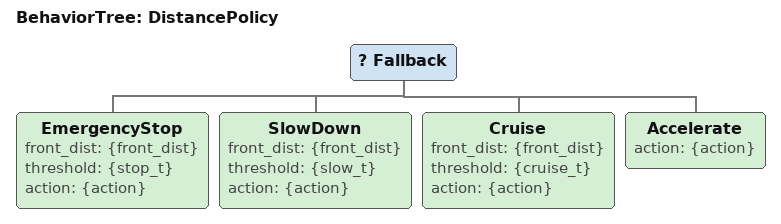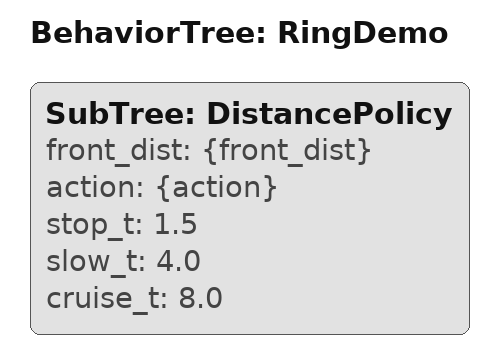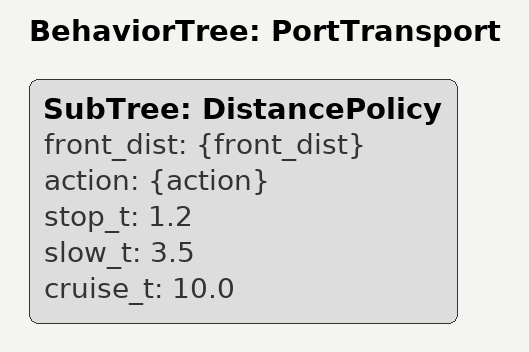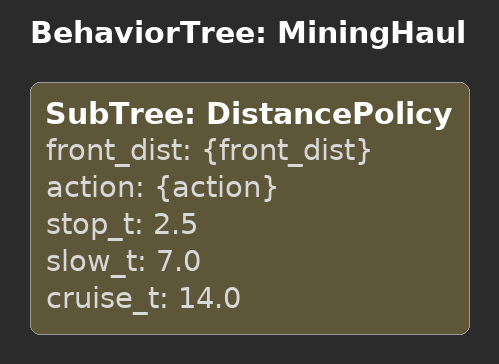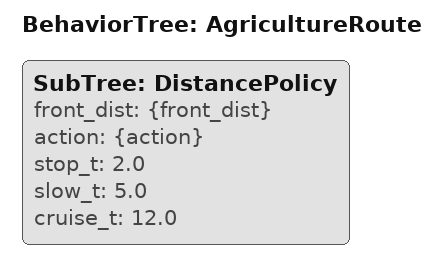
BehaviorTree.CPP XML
<root>

  <BehaviorTree ID="DistancePolicy">
    <Fallback>
      <EmergencyStop front_dist="{front_dist}" threshold="{stop_t}" action="{action}"/>
      <SlowDown      front_dist="{front_dist}" threshold="{slow_t}" action="{action}"/>
      <Cruise        front_dist="{front_dist}" threshold="{cruise_t}" action="{action}"/>
      <Accelerate action="{action}"/>
    </Fallback>
  </BehaviorTree>

  <!-- ============================================================
       场景 BehaviorTree：仅做参数绑定，不重复策略逻辑。
       ============================================================ -->

  <!-- 环形道路教学演示：常规阈值。 -->
  <BehaviorTree ID="RingDemo">
    <SubTree ID="DistancePolicy" front_dist="{front_dist}" action="{action}"
             stop_t="1.5" slow_t="4.0" cruise_t="8.0"/>
  </BehaviorTree>

  <!-- 港区低速紧凑：近距离停车、全程保守巡航。 -->
  <BehaviorTree ID="PortTransport">
    <SubTree ID="DistancePolicy" front_dist="{front_dist}" action="{action}"
             stop_t="1.2" slow_t="3.5" cruise_t="10.0"/>
  </BehaviorTree>

  <!-- 矿区重载矿卡：制动距离长，采用更保守的停车/降速阈值。 -->
  <BehaviorTree ID="MiningHaul">
    <SubTree ID="DistancePolicy" front_dist="{front_dist}" action="{action}"
             stop_t="2.5" slow_t="7.0" cruise_t="14.0"/>
  </BehaviorTree>

  <!-- 农机作业：对作物/人员保持较大缓冲，但车速本身较低。 -->
  <BehaviorTree ID="AgricultureRoute">
    <SubTree ID="DistancePolicy" front_dist="{front_dist}" action="{action}"
             stop_t="2.0" slow_t="5.0" cruise_t="12.0"/>
  </BehaviorTree>
</root>
